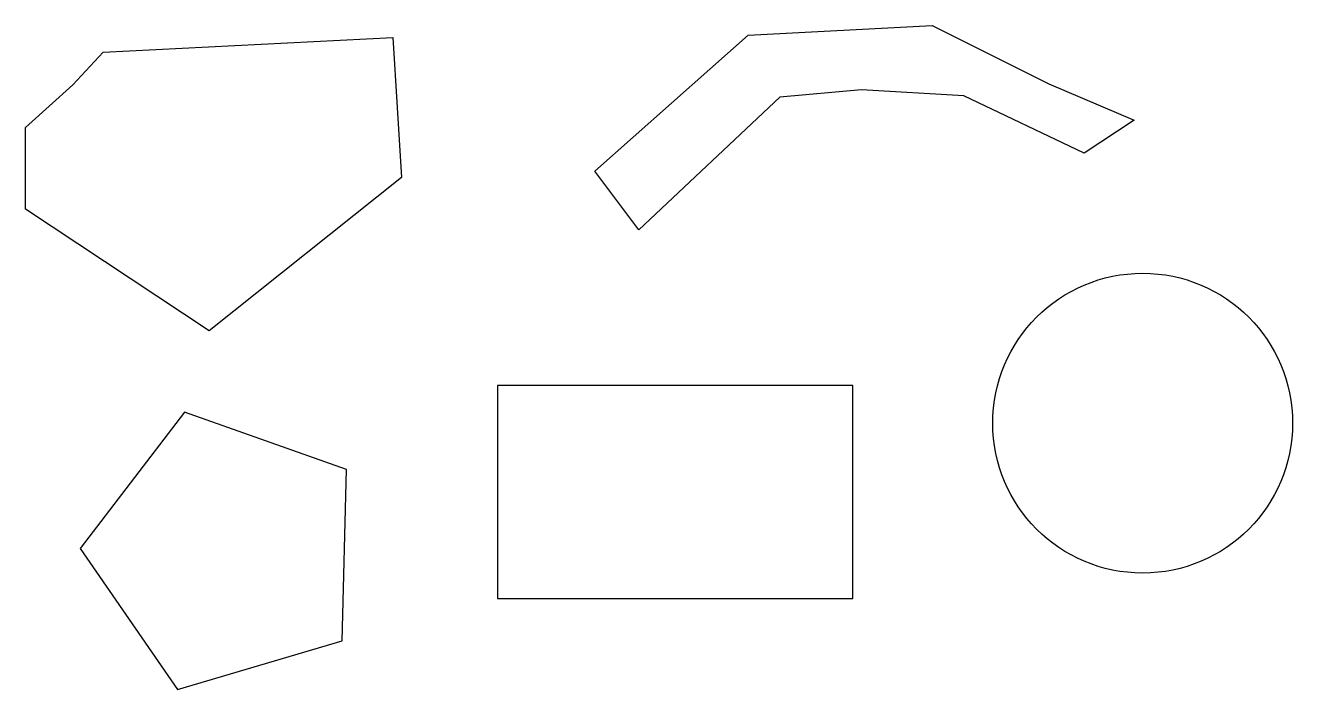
# Model space of a CAD drawing. Header units: millimetres. Extents: x -126 to 707, y 60 to 496.
import ezdxf

# ---------------------------------------------------------------- set-up
doc = ezdxf.new("R2010")
doc.units = ezdxf.units.MM

msp = doc.modelspace()

# ---------------------------------------------------------------- linework, layer by layer
for points in [[(248.615747, 400.130552), (349.347914, 489.670256), (470.066622, 496.065949), (546.814939, 457.69179), (602.777254, 433.707941), (569.999327, 412.122476), (490.852624, 449.697174), (423.697847, 453.694482), (370.133917, 448.897712), (277.396366, 361.756393)], [(-74.366756, 478.477793), (115.905114, 488.071332), (121.501346, 396.133244), (-4.813594, 295.401077), (-125.532301, 375.347241), (-125.532301, 428.911171), (-94.353297, 456.892328)], [(184.658816, 119.519515), (418.101615, 119.519515), (418.101615, 259.425303), (184.658816, 259.425303)], [(-89.449407, 152.342393), (-25.557446, 59.515983), (82.469417, 91.595911), (85.34173, 204.248806), (-20.909947, 241.792197)]]:
    msp.add_lwpolyline(points, close=True)
msp.add_circle((608.373486, 234.641992), 98.512361)

doc.saveas('drawing.dxf')
